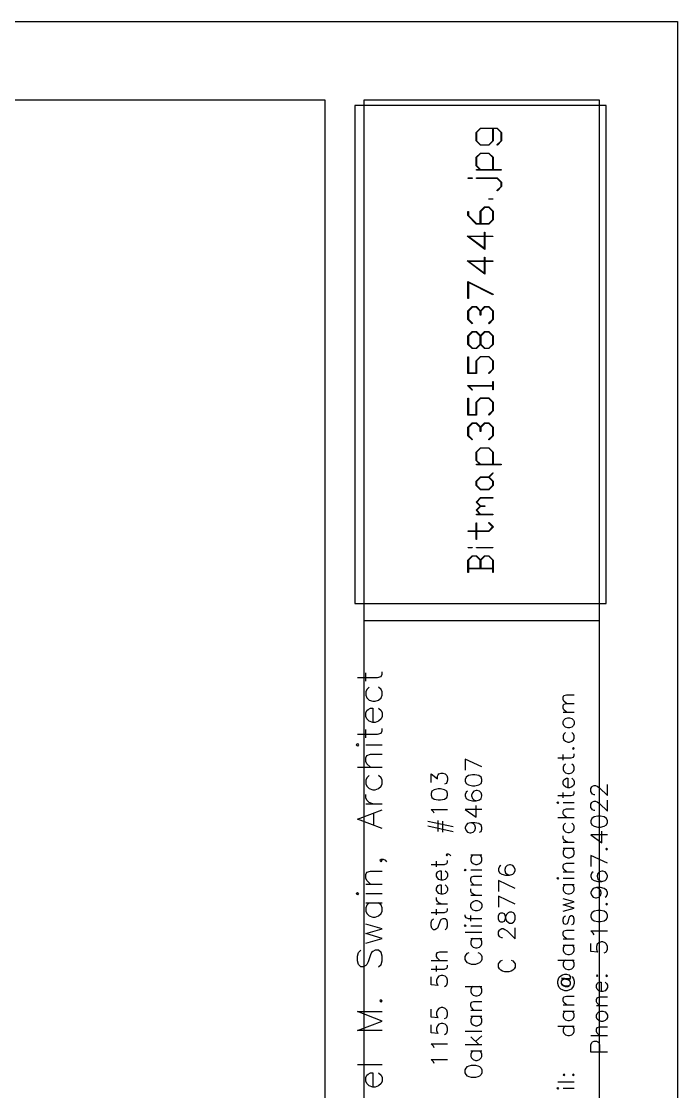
# Model space of a CAD drawing. Extents: x -97.3 to -8.2, y -85.6 to -26.1.
# Drawn here: x -18.53 to -8.16, y -43.04 to -26.12 of the extents above; entities that cross this region are included whole.
import ezdxf

# ---------------------------------------------------------------- set-up
doc = ezdxf.new("R2010")
doc.units = 0
doc.layers.add('NONE', color=18, linetype='CONTINUOUS')

msp = doc.modelspace()

# ---------------------------------------------------------------- linework, layer by layer
at = {"layer": 'NONE'}
for points in [[(-97.313, -26.124), (-8.161, -26.124), (-8.161, -85.559), (-97.313, -85.559)], [(-94.836, -27.363), (-13.733, -27.363), (-13.733, -84.321), (-94.836, -84.321)], [(-13.113, -27.363), (-9.399, -27.363), (-9.399, -84.321), (-13.113, -84.321)], [(-9.288, -35.329), (-9.288, -27.453), (-13.26, -27.453), (-13.26, -35.329)], [(-11.01, -27.811), (-10.941, -27.879), (-10.941, -28.014), (-11.008, -28.081), (-11.015, -28.075), (-10.95, -28.011), (-10.95, -27.883), (-11.013, -27.82), (-11.073, -27.82), (-11.073, -28.014), (-11.141, -28.082), (-11.276, -28.082), (-11.344, -28.014), (-11.344, -27.879), (-11.275, -27.811)], [(-11.081, -27.82), (-11.272, -27.82), (-11.335, -27.883), (-11.335, -28.011), (-11.272, -28.074), (-11.144, -28.074), (-11.081, -28.011)], [(-11.141, -28.205), (-11.073, -28.273), (-11.073, -28.467), (-10.946, -28.467), (-10.946, -28.476), (-11.339, -28.476), (-11.339, -28.467), (-11.284, -28.467), (-11.344, -28.408), (-11.344, -28.273), (-11.276, -28.205)], [(-11.144, -28.214), (-11.272, -28.214), (-11.335, -28.277), (-11.335, -28.405), (-11.272, -28.467), (-11.081, -28.467), (-11.081, -28.277)], [(-11.405, -28.599), (-11.405, -28.608), (-11.471, -28.608), (-11.471, -28.599)], [(-11.01, -28.599), (-10.941, -28.667), (-10.941, -28.736), (-11.008, -28.803), (-11.015, -28.797), (-10.95, -28.733), (-10.95, -28.671), (-11.013, -28.608), (-11.339, -28.608), (-11.339, -28.599)], [(-11.077, -28.927), (-11.077, -28.936), (-11.143, -28.936), (-11.143, -28.927)], [(-11.141, -29.058), (-11.073, -29.127), (-11.073, -29.261), (-11.141, -29.329), (-11.341, -29.329), (-11.475, -29.195), (-11.475, -29.129), (-11.466, -29.129), (-11.466, -29.192), (-11.338, -29.321), (-11.278, -29.321), (-11.278, -29.127), (-11.21, -29.058)], [(-11.144, -29.067), (-11.207, -29.067), (-11.269, -29.13), (-11.269, -29.321), (-11.144, -29.321), (-11.081, -29.258), (-11.081, -29.13)], [(-11.204, -29.457), (-11.204, -29.518), (-11.077, -29.518), (-11.077, -29.527), (-11.204, -29.527), (-11.204, -29.728), (-11.484, -29.518), (-11.212, -29.518), (-11.212, -29.457)], [(-11.212, -29.527), (-11.457, -29.527), (-11.212, -29.71)], [(-11.204, -29.85), (-11.204, -29.912), (-11.077, -29.912), (-11.077, -29.92), (-11.204, -29.92), (-11.204, -30.122), (-11.484, -29.912), (-11.212, -29.912), (-11.212, -29.85)], [(-11.212, -29.92), (-11.457, -29.92), (-11.212, -30.104)], [(-11.475, -30.237), (-11.075, -30.437), (-11.079, -30.445), (-11.466, -30.251), (-11.466, -30.507), (-11.475, -30.507)], [(-11.141, -30.634), (-11.073, -30.702), (-11.073, -30.836), (-11.139, -30.904), (-11.146, -30.897), (-11.081, -30.833), (-11.081, -30.705), (-11.144, -30.642), (-11.207, -30.642), (-11.269, -30.705), (-11.269, -30.769), (-11.278, -30.769), (-11.278, -30.705), (-11.341, -30.642), (-11.403, -30.642), (-11.466, -30.705), (-11.466, -30.833), (-11.402, -30.897), (-11.408, -30.904), (-11.475, -30.836), (-11.475, -30.702), (-11.407, -30.634), (-11.338, -30.634), (-11.274, -30.698), (-11.21, -30.634)], [(-11.141, -31.027), (-11.073, -31.096), (-11.073, -31.23), (-11.141, -31.298), (-11.21, -31.298), (-11.274, -31.235), (-11.338, -31.298), (-11.407, -31.298), (-11.475, -31.23), (-11.475, -31.096), (-11.407, -31.027), (-11.338, -31.027), (-11.274, -31.091), (-11.21, -31.027)], [(-11.341, -31.036), (-11.403, -31.036), (-11.466, -31.099), (-11.466, -31.227), (-11.403, -31.29), (-11.341, -31.29), (-11.278, -31.227), (-11.278, -31.099)], [(-11.144, -31.036), (-11.207, -31.036), (-11.269, -31.099), (-11.269, -31.227), (-11.207, -31.29), (-11.144, -31.29), (-11.081, -31.227), (-11.081, -31.099)], [(-11.141, -31.421), (-11.073, -31.489), (-11.073, -31.624), (-11.139, -31.691), (-11.146, -31.685), (-11.081, -31.621), (-11.081, -31.493), (-11.144, -31.43), (-11.272, -31.43), (-11.335, -31.493), (-11.335, -31.692), (-11.475, -31.692), (-11.475, -31.426), (-11.466, -31.426), (-11.466, -31.683), (-11.344, -31.683), (-11.344, -31.489), (-11.276, -31.421)], [(-11.073, -31.819), (-11.073, -31.951), (-11.081, -31.951), (-11.081, -31.889), (-11.46, -31.889), (-11.402, -31.947), (-11.408, -31.954), (-11.475, -31.887), (-11.475, -31.881), (-11.081, -31.881), (-11.081, -31.819)], [(-11.141, -32.078), (-11.073, -32.146), (-11.073, -32.28), (-11.139, -32.348), (-11.146, -32.341), (-11.081, -32.277), (-11.081, -32.149), (-11.144, -32.086), (-11.272, -32.086), (-11.335, -32.149), (-11.335, -32.349), (-11.475, -32.349), (-11.475, -32.082), (-11.466, -32.082), (-11.466, -32.34), (-11.344, -32.34), (-11.344, -32.146), (-11.276, -32.078)], [(-11.141, -32.471), (-11.073, -32.54), (-11.073, -32.674), (-11.139, -32.741), (-11.146, -32.735), (-11.081, -32.671), (-11.081, -32.543), (-11.144, -32.48), (-11.207, -32.48), (-11.269, -32.543), (-11.269, -32.607), (-11.278, -32.607), (-11.278, -32.543), (-11.341, -32.48), (-11.403, -32.48), (-11.466, -32.543), (-11.466, -32.671), (-11.402, -32.735), (-11.408, -32.741), (-11.475, -32.674), (-11.475, -32.54), (-11.407, -32.471), (-11.338, -32.471), (-11.274, -32.535), (-11.21, -32.471)], [(-11.141, -32.865), (-11.073, -32.933), (-11.073, -33.127), (-10.946, -33.127), (-10.946, -33.136), (-11.339, -33.136), (-11.339, -33.127), (-11.284, -33.127), (-11.344, -33.068), (-11.344, -32.933), (-11.276, -32.865)], [(-11.144, -32.874), (-11.272, -32.874), (-11.335, -32.937), (-11.335, -33.065), (-11.272, -33.127), (-11.081, -33.127), (-11.081, -32.937)], [(-11.08, -33.26), (-11.074, -33.267), (-11.137, -33.329), (-11.073, -33.393), (-11.073, -33.462), (-11.141, -33.53), (-11.276, -33.53), (-11.344, -33.462), (-11.344, -33.393), (-11.276, -33.325), (-11.144, -33.325)], [(-11.144, -33.333), (-11.272, -33.333), (-11.335, -33.396), (-11.335, -33.459), (-11.272, -33.521), (-11.144, -33.521), (-11.081, -33.459), (-11.081, -33.396)], [(-11.077, -33.653), (-11.077, -33.662), (-11.272, -33.662), (-11.333, -33.723), (-11.272, -33.784), (-11.208, -33.784), (-11.208, -33.793), (-11.272, -33.793), (-11.333, -33.854), (-11.272, -33.915), (-11.077, -33.915), (-11.077, -33.924), (-11.339, -33.924), (-11.339, -33.915), (-11.284, -33.915), (-11.345, -33.854), (-11.28, -33.788), (-11.345, -33.723), (-11.275, -33.653)], [(-11.139, -34.048), (-11.071, -34.117), (-11.141, -34.187), (-11.335, -34.187), (-11.335, -34.313), (-11.344, -34.313), (-11.344, -34.187), (-11.471, -34.187), (-11.471, -34.178), (-11.344, -34.178), (-11.344, -34.051), (-11.335, -34.051), (-11.335, -34.178), (-11.144, -34.178), (-11.083, -34.117), (-11.146, -34.054)], [(-11.405, -34.44), (-11.405, -34.449), (-11.471, -34.449), (-11.471, -34.44)], [(-11.077, -34.44), (-11.077, -34.449), (-11.339, -34.449), (-11.339, -34.44)], [(-11.141, -34.571), (-11.073, -34.64), (-11.073, -34.838), (-11.081, -34.838), (-11.081, -34.777), (-11.466, -34.777), (-11.466, -34.838), (-11.475, -34.838), (-11.475, -34.64), (-11.407, -34.571), (-11.338, -34.571), (-11.274, -34.636), (-11.21, -34.571)], [(-11.341, -34.58), (-11.403, -34.58), (-11.466, -34.643), (-11.466, -34.768), (-11.278, -34.768), (-11.278, -34.643)], [(-11.144, -34.58), (-11.207, -34.58), (-11.269, -34.643), (-11.269, -34.768), (-11.081, -34.768), (-11.081, -34.643)], [(-9.831, -37.282), (-9.868, -37.294), (-9.893, -37.294), (-9.931, -37.282), (-9.955, -37.257), (-9.968, -37.232), (-9.968, -37.195), (-9.955, -37.17), (-9.931, -37.145), (-9.893, -37.133), (-9.868, -37.133), (-9.831, -37.145), (-9.806, -37.17), (-9.794, -37.195), (-9.794, -37.232), (-9.806, -37.257)], [(-13.238, -37.562), (-13.219, -37.543), (-13.2, -37.562), (-13.219, -37.581)], [(-9.794, -37.618), (-9.806, -37.605), (-9.819, -37.618), (-9.806, -37.63)], [(-11.253, -38.109), (-11.265, -38.072), (-11.303, -38.047), (-11.365, -38.035), (-11.402, -38.035), (-11.464, -38.047), (-11.502, -38.072), (-11.514, -38.109), (-11.514, -38.134), (-11.502, -38.171), (-11.464, -38.196), (-11.402, -38.209), (-11.365, -38.209), (-11.303, -38.196), (-11.265, -38.171), (-11.253, -38.134)], [(-11.794, -38.333), (-11.807, -38.296), (-11.844, -38.271), (-11.906, -38.258), (-11.944, -38.258), (-12.006, -38.271), (-12.043, -38.296), (-12.056, -38.333), (-12.056, -38.358), (-12.043, -38.395), (-12.006, -38.42), (-11.944, -38.433), (-11.906, -38.433), (-11.844, -38.42), (-11.807, -38.395), (-11.794, -38.358)], [(-10.067, -38.476), (-10.055, -38.464), (-10.043, -38.476), (-10.055, -38.489)], [(-9.268, -38.762), (-9.281, -38.725), (-9.318, -38.7), (-9.38, -38.688), (-9.418, -38.688), (-9.48, -38.7), (-9.517, -38.725), (-9.53, -38.762), (-9.53, -38.787), (-9.517, -38.824), (-9.48, -38.849), (-9.418, -38.862), (-9.38, -38.862), (-9.318, -38.849), (-9.281, -38.824), (-9.268, -38.787)], [(-9.268, -39.21), (-9.281, -39.197), (-9.293, -39.21), (-9.281, -39.222)], [(-11.527, -39.54), (-11.514, -39.527), (-11.502, -39.54), (-11.514, -39.552)], [(-10.067, -39.67), (-10.055, -39.658), (-10.043, -39.67), (-10.055, -39.683)], [(-13.238, -39.913), (-13.219, -39.894), (-13.2, -39.913), (-13.219, -39.931)], [(-11.29, -40.174), (-11.328, -40.186), (-11.352, -40.186), (-11.39, -40.174), (-11.415, -40.149), (-11.427, -40.124), (-11.427, -40.087), (-11.415, -40.062), (-11.39, -40.037), (-11.352, -40.025), (-11.328, -40.025), (-11.29, -40.037), (-11.265, -40.062), (-11.253, -40.087), (-11.253, -40.124), (-11.265, -40.149)], [(-9.268, -40.081), (-9.281, -40.068), (-9.293, -40.081), (-9.281, -40.093)], [(-10.728, -40.317), (-10.728, -40.267), (-10.74, -40.23), (-10.752, -40.217), (-10.777, -40.205), (-10.815, -40.205), (-10.839, -40.217), (-10.864, -40.242), (-10.877, -40.28), (-10.889, -40.329), (-10.902, -40.354), (-10.927, -40.367), (-10.951, -40.367), (-10.976, -40.354), (-10.989, -40.317), (-10.989, -40.267), (-10.976, -40.23), (-10.951, -40.217), (-10.927, -40.217), (-10.902, -40.23), (-10.889, -40.255), (-10.877, -40.304), (-10.864, -40.342), (-10.839, -40.367), (-10.815, -40.379), (-10.777, -40.379), (-10.752, -40.367), (-10.74, -40.354)], [(-9.268, -40.255), (-9.281, -40.217), (-9.318, -40.193), (-9.38, -40.18), (-9.418, -40.18), (-9.48, -40.193), (-9.517, -40.217), (-9.53, -40.255), (-9.53, -40.28), (-9.517, -40.317), (-9.48, -40.342), (-9.418, -40.354), (-9.38, -40.354), (-9.318, -40.342), (-9.281, -40.317), (-9.268, -40.28)], [(-11.527, -40.423), (-11.514, -40.41), (-11.502, -40.423), (-11.514, -40.435)], [(-9.418, -41.212), (-9.43, -41.2), (-9.442, -41.212), (-9.43, -41.225)], [(-9.268, -41.212), (-9.281, -41.2), (-9.293, -41.212), (-9.281, -41.225)], [(-12.827, -41.61), (-12.846, -41.592), (-12.865, -41.61), (-12.846, -41.629)], [(-9.306, -41.921), (-9.343, -41.934), (-9.368, -41.934), (-9.405, -41.921), (-9.43, -41.897), (-9.442, -41.872), (-9.442, -41.834), (-9.43, -41.81), (-9.405, -41.785), (-9.368, -41.772), (-9.343, -41.772), (-9.306, -41.785), (-9.281, -41.81), (-9.268, -41.834), (-9.268, -41.872), (-9.281, -41.897)], [(-11.253, -42.749), (-11.265, -42.773), (-11.29, -42.798), (-11.315, -42.811), (-11.352, -42.823), (-11.415, -42.823), (-11.452, -42.811), (-11.477, -42.798), (-11.502, -42.773), (-11.514, -42.749), (-11.514, -42.699), (-11.502, -42.674), (-11.477, -42.649), (-11.452, -42.637), (-11.415, -42.624), (-11.352, -42.624), (-11.315, -42.637), (-11.29, -42.649), (-11.265, -42.674), (-11.253, -42.699)], [(-9.943, -42.78), (-9.955, -42.767), (-9.968, -42.78), (-9.955, -42.792)], [(-9.794, -42.78), (-9.806, -42.767), (-9.819, -42.78), (-9.806, -42.792)], [(-10.067, -42.991), (-10.055, -42.979), (-10.043, -42.991), (-10.055, -43.004)]]:
    msp.add_lwpolyline(points, close=True, dxfattribs=at)
for points in [[(-9.399, -35.602), (-13.113, -35.602)], [(-13.219, -36.499), (-12.902, -36.499), (-12.846, -36.48), (-12.827, -36.443), (-12.827, -36.405)], [(-13.088, -36.555), (-13.088, -36.424)], [(-13.032, -36.648), (-13.07, -36.685), (-13.088, -36.722), (-13.088, -36.778), (-13.07, -36.816), (-13.032, -36.853), (-12.976, -36.872), (-12.939, -36.872), (-12.883, -36.853), (-12.846, -36.816), (-12.827, -36.778), (-12.827, -36.722), (-12.846, -36.685), (-12.883, -36.648)], [(-9.918, -36.909), (-9.955, -36.872), (-9.968, -36.847), (-9.968, -36.809), (-9.955, -36.784), (-9.918, -36.772), (-9.794, -36.772)], [(-12.883, -36.984), (-12.846, -37.021), (-12.827, -37.058), (-12.827, -37.114), (-12.846, -37.152), (-12.883, -37.189), (-12.939, -37.208), (-12.976, -37.208), (-13.032, -37.189), (-13.07, -37.152), (-13.088, -37.114), (-13.088, -37.058), (-13.07, -37.021), (-13.051, -37.002), (-13.014, -36.984), (-12.976, -36.984), (-12.976, -37.208)], [(-9.918, -37.046), (-9.955, -37.008), (-9.968, -36.984), (-9.968, -36.946), (-9.955, -36.921), (-9.918, -36.909), (-9.794, -36.909)], [(-9.968, -37.046), (-9.794, -37.046)], [(-13.219, -37.394), (-12.902, -37.394), (-12.846, -37.375), (-12.827, -37.338), (-12.827, -37.301)], [(-13.088, -37.45), (-13.088, -37.319)], [(-9.931, -37.369), (-9.955, -37.394), (-9.968, -37.419), (-9.968, -37.456), (-9.955, -37.481), (-9.931, -37.506), (-9.893, -37.518), (-9.868, -37.518), (-9.831, -37.506), (-9.806, -37.481), (-9.794, -37.456), (-9.794, -37.419), (-9.806, -37.394), (-9.831, -37.369)], [(-13.088, -37.562), (-12.827, -37.562)], [(-13.014, -37.916), (-13.07, -37.861), (-13.088, -37.823), (-13.088, -37.767), (-13.07, -37.73), (-13.014, -37.711), (-12.827, -37.711)], [(-10.055, -37.767), (-9.844, -37.767), (-9.806, -37.755), (-9.794, -37.73), (-9.794, -37.705)], [(-9.968, -37.804), (-9.968, -37.717)], [(-11.253, -37.91), (-11.514, -37.786), (-11.514, -37.96)], [(-9.931, -37.867), (-9.955, -37.891), (-9.968, -37.916), (-9.968, -37.954), (-9.955, -37.979), (-9.931, -38.003), (-9.893, -38.016), (-9.868, -38.016), (-9.831, -38.003), (-9.806, -37.979), (-9.794, -37.954), (-9.794, -37.916), (-9.806, -37.891), (-9.831, -37.867)], [(-13.219, -37.916), (-12.827, -37.916)], [(-13.032, -38.047), (-13.07, -38.084), (-13.088, -38.122), (-13.088, -38.178), (-13.07, -38.215), (-13.032, -38.252), (-12.976, -38.271), (-12.939, -38.271), (-12.883, -38.252), (-12.846, -38.215), (-12.827, -38.178), (-12.827, -38.122), (-12.846, -38.084), (-12.883, -38.047)], [(-12.056, -38.159), (-12.056, -38.022), (-11.956, -38.097), (-11.956, -38.059), (-11.944, -38.035), (-11.931, -38.022), (-11.894, -38.01), (-11.869, -38.01), (-11.832, -38.022), (-11.807, -38.047), (-11.794, -38.084), (-11.794, -38.122), (-11.807, -38.159), (-11.819, -38.171), (-11.844, -38.184)], [(-9.831, -38.091), (-9.806, -38.115), (-9.794, -38.14), (-9.794, -38.178), (-9.806, -38.202), (-9.831, -38.227), (-9.868, -38.24), (-9.893, -38.24), (-9.931, -38.227), (-9.955, -38.202), (-9.968, -38.178), (-9.968, -38.14), (-9.955, -38.115), (-9.943, -38.103), (-9.918, -38.091), (-9.893, -38.091), (-9.893, -38.24)], [(-9.467, -38.352), (-9.48, -38.352), (-9.505, -38.339), (-9.517, -38.327), (-9.53, -38.302), (-9.53, -38.252), (-9.517, -38.227), (-9.505, -38.215), (-9.48, -38.202), (-9.455, -38.202), (-9.43, -38.215), (-9.393, -38.24), (-9.268, -38.364), (-9.268, -38.19)], [(-12.976, -38.495), (-13.032, -38.476), (-13.07, -38.439), (-13.088, -38.402), (-13.088, -38.346)], [(-11.477, -38.296), (-11.502, -38.308), (-11.514, -38.345), (-11.514, -38.37), (-11.502, -38.408), (-11.464, -38.433), (-11.402, -38.445), (-11.34, -38.445), (-11.29, -38.433), (-11.265, -38.408), (-11.253, -38.37), (-11.253, -38.358), (-11.265, -38.321), (-11.29, -38.296), (-11.328, -38.283), (-11.34, -38.283), (-11.377, -38.296), (-11.402, -38.321), (-11.415, -38.358), (-11.415, -38.37), (-11.402, -38.408), (-11.377, -38.433), (-11.34, -38.445)], [(-10.055, -38.364), (-9.844, -38.364), (-9.806, -38.352), (-9.794, -38.327), (-9.794, -38.302)], [(-9.968, -38.401), (-9.968, -38.314)], [(-13.088, -38.495), (-12.827, -38.495)], [(-11.253, -38.582), (-11.514, -38.582), (-11.34, -38.706), (-11.34, -38.52)], [(-9.968, -38.476), (-9.794, -38.476)], [(-9.918, -38.712), (-9.955, -38.675), (-9.968, -38.65), (-9.968, -38.613), (-9.955, -38.588), (-9.918, -38.576), (-9.794, -38.576)], [(-9.467, -38.6), (-9.48, -38.6), (-9.505, -38.588), (-9.517, -38.576), (-9.53, -38.551), (-9.53, -38.501), (-9.517, -38.476), (-9.505, -38.464), (-9.48, -38.451), (-9.455, -38.451), (-9.43, -38.464), (-9.393, -38.489), (-9.268, -38.613), (-9.268, -38.439)], [(-12.827, -38.887), (-13.219, -38.737), (-12.827, -38.588)], [(-12.958, -38.831), (-12.958, -38.644)], [(-12.006, -38.644), (-12.018, -38.619), (-12.056, -38.582), (-11.794, -38.582)], [(-10.055, -38.712), (-9.794, -38.712)], [(-12.105, -38.768), (-11.707, -38.855)], [(-12.105, -38.843), (-11.707, -38.93)], [(-11.944, -38.93), (-11.944, -38.756)], [(-11.869, -38.943), (-11.869, -38.768)], [(-11.29, -38.943), (-11.265, -38.93), (-11.253, -38.893), (-11.253, -38.868), (-11.265, -38.831), (-11.303, -38.806), (-11.365, -38.793), (-11.427, -38.793), (-11.477, -38.806), (-11.502, -38.831), (-11.514, -38.868), (-11.514, -38.88), (-11.502, -38.918), (-11.477, -38.943), (-11.44, -38.955), (-11.427, -38.955), (-11.39, -38.943), (-11.365, -38.918), (-11.352, -38.88), (-11.352, -38.868), (-11.365, -38.831), (-11.39, -38.806), (-11.427, -38.793)], [(-9.931, -38.799), (-9.955, -38.824), (-9.968, -38.849), (-9.968, -38.887), (-9.955, -38.911), (-9.931, -38.936), (-9.893, -38.949), (-9.868, -38.949), (-9.831, -38.936), (-9.806, -38.911), (-9.794, -38.887), (-9.794, -38.849), (-9.806, -38.824), (-9.831, -38.799)], [(-9.893, -39.098), (-9.931, -39.086), (-9.955, -39.061), (-9.968, -39.036), (-9.968, -38.998)], [(-9.268, -38.986), (-9.53, -38.986), (-9.355, -39.11), (-9.355, -38.924)], [(-9.968, -39.098), (-9.794, -39.098)], [(-9.931, -39.197), (-9.955, -39.222), (-9.968, -39.247), (-9.968, -39.285), (-9.955, -39.309), (-9.931, -39.334), (-9.893, -39.347), (-9.868, -39.347), (-9.831, -39.334), (-9.806, -39.309), (-9.794, -39.285), (-9.794, -39.247), (-9.806, -39.222), (-9.831, -39.197)], [(-9.968, -39.197), (-9.794, -39.197)], [(-12.753, -39.409), (-12.771, -39.39), (-12.809, -39.372), (-12.846, -39.372), (-12.865, -39.39), (-12.846, -39.409), (-12.827, -39.39), (-12.846, -39.372)], [(-12.056, -39.452), (-11.844, -39.452), (-11.807, -39.44), (-11.794, -39.415), (-11.794, -39.39)], [(-11.968, -39.49), (-11.968, -39.403)], [(-11.745, -39.316), (-11.757, -39.303), (-11.782, -39.291), (-11.807, -39.291), (-11.819, -39.303), (-11.807, -39.316), (-11.794, -39.303), (-11.807, -39.291)], [(-11.39, -39.303), (-11.415, -39.328), (-11.427, -39.353), (-11.427, -39.39), (-11.415, -39.415), (-11.39, -39.44), (-11.352, -39.452), (-11.328, -39.452), (-11.29, -39.44), (-11.265, -39.415), (-11.253, -39.39), (-11.253, -39.353), (-11.265, -39.328), (-11.29, -39.303)], [(-11.427, -39.303), (-11.253, -39.303)], [(-9.268, -39.434), (-9.53, -39.309), (-9.53, -39.484)], [(-13.014, -39.763), (-13.07, -39.707), (-13.088, -39.67), (-13.088, -39.614), (-13.07, -39.577), (-13.014, -39.558), (-12.827, -39.558)], [(-11.832, -39.552), (-11.807, -39.577), (-11.794, -39.602), (-11.794, -39.639), (-11.807, -39.664), (-11.832, -39.689), (-11.869, -39.701), (-11.894, -39.701), (-11.931, -39.689), (-11.956, -39.664), (-11.968, -39.639), (-11.968, -39.602), (-11.956, -39.577), (-11.944, -39.564), (-11.919, -39.552), (-11.894, -39.552), (-11.894, -39.701)], [(-11.427, -39.54), (-11.253, -39.54)], [(-10.951, -39.471), (-10.976, -39.484), (-10.989, -39.521), (-10.989, -39.546), (-10.976, -39.583), (-10.939, -39.608), (-10.877, -39.62), (-10.815, -39.62), (-10.765, -39.608), (-10.74, -39.583), (-10.728, -39.546), (-10.728, -39.533), (-10.74, -39.496), (-10.765, -39.471), (-10.802, -39.459), (-10.815, -39.459), (-10.852, -39.471), (-10.877, -39.496), (-10.889, -39.533), (-10.889, -39.546), (-10.877, -39.583), (-10.852, -39.608), (-10.815, -39.62)], [(-9.918, -39.571), (-9.955, -39.533), (-9.968, -39.508), (-9.968, -39.471), (-9.955, -39.446), (-9.918, -39.434), (-9.794, -39.434)], [(-9.968, -39.571), (-9.794, -39.571)], [(-9.492, -39.571), (-9.517, -39.583), (-9.53, -39.62), (-9.53, -39.645), (-9.517, -39.683), (-9.48, -39.707), (-9.418, -39.72), (-9.355, -39.72), (-9.306, -39.707), (-9.281, -39.683), (-9.268, -39.645), (-9.268, -39.633), (-9.281, -39.596), (-9.306, -39.571), (-9.343, -39.558), (-9.355, -39.558), (-9.393, -39.571), (-9.418, -39.596), (-9.43, -39.633), (-9.43, -39.645), (-9.418, -39.683), (-9.393, -39.707), (-9.355, -39.72)], [(-11.377, -39.776), (-11.415, -39.739), (-11.427, -39.714), (-11.427, -39.676), (-11.415, -39.651), (-11.377, -39.639), (-11.253, -39.639)], [(-10.728, -39.832), (-10.989, -39.707), (-10.989, -39.882)], [(-9.968, -39.67), (-9.794, -39.67)], [(-13.088, -39.763), (-12.827, -39.763)], [(-13.088, -39.913), (-12.827, -39.913)], [(-11.832, -39.776), (-11.807, -39.801), (-11.794, -39.826), (-11.794, -39.863), (-11.807, -39.888), (-11.832, -39.913), (-11.869, -39.925), (-11.894, -39.925), (-11.931, -39.913), (-11.956, -39.888), (-11.968, -39.863), (-11.968, -39.826), (-11.956, -39.801), (-11.944, -39.788), (-11.919, -39.776), (-11.894, -39.776), (-11.894, -39.925)], [(-11.427, -39.776), (-11.253, -39.776)], [(-11.352, -39.938), (-11.39, -39.925), (-11.415, -39.9), (-11.427, -39.875), (-11.427, -39.838)], [(-9.931, -39.77), (-9.955, -39.795), (-9.968, -39.819), (-9.968, -39.857), (-9.955, -39.882), (-9.931, -39.906), (-9.893, -39.919), (-9.868, -39.919), (-9.831, -39.906), (-9.806, -39.882), (-9.794, -39.857), (-9.794, -39.819), (-9.806, -39.795), (-9.831, -39.77)], [(-9.968, -39.77), (-9.794, -39.77)], [(-9.306, -39.969), (-9.281, -39.956), (-9.268, -39.919), (-9.268, -39.894), (-9.281, -39.857), (-9.318, -39.832), (-9.38, -39.819), (-9.442, -39.819), (-9.492, -39.832), (-9.517, -39.857), (-9.53, -39.894), (-9.53, -39.906), (-9.517, -39.944), (-9.492, -39.969), (-9.455, -39.981), (-9.442, -39.981), (-9.405, -39.969), (-9.38, -39.944), (-9.368, -39.906), (-9.368, -39.894), (-9.38, -39.857), (-9.405, -39.832), (-9.442, -39.819)], [(-13.032, -40.062), (-13.07, -40.099), (-13.088, -40.137), (-13.088, -40.193), (-13.07, -40.23), (-13.032, -40.267), (-12.976, -40.286), (-12.939, -40.286), (-12.883, -40.267), (-12.846, -40.23), (-12.827, -40.193), (-12.827, -40.137), (-12.846, -40.099), (-12.883, -40.062)], [(-13.088, -40.062), (-12.827, -40.062)], [(-11.894, -40.074), (-11.931, -40.062), (-11.956, -40.037), (-11.968, -40.012), (-11.968, -39.975)], [(-11.968, -40.074), (-11.794, -40.074)], [(-11.427, -39.938), (-11.253, -39.938)], [(-10.728, -40.081), (-10.989, -39.956), (-10.989, -40.13)], [(-9.968, -40.193), (-9.794, -40.143), (-9.968, -40.093), (-9.794, -40.043), (-9.968, -39.994)], [(-12.056, -40.211), (-11.844, -40.211), (-11.807, -40.199), (-11.794, -40.174), (-11.794, -40.149)], [(-11.968, -40.249), (-11.968, -40.161)], [(-11.253, -40.311), (-11.464, -40.311), (-11.502, -40.298), (-11.514, -40.273), (-11.514, -40.249)], [(-11.427, -40.348), (-11.427, -40.261)], [(-9.831, -40.404), (-9.806, -40.392), (-9.794, -40.354), (-9.794, -40.317), (-9.806, -40.28), (-9.831, -40.267), (-9.844, -40.267), (-9.868, -40.28), (-9.881, -40.304), (-9.893, -40.367), (-9.906, -40.392), (-9.931, -40.404), (-9.955, -40.392), (-9.968, -40.354), (-9.968, -40.317), (-9.955, -40.28), (-9.931, -40.267)], [(-13.088, -40.696), (-12.827, -40.622), (-13.088, -40.547), (-12.827, -40.472), (-13.088, -40.398)], [(-11.832, -40.485), (-11.807, -40.46), (-11.794, -40.423), (-11.794, -40.373), (-11.807, -40.336), (-11.832, -40.311), (-11.869, -40.311), (-11.894, -40.323), (-11.906, -40.336), (-11.919, -40.36), (-11.944, -40.435), (-11.956, -40.46), (-11.968, -40.472), (-11.993, -40.485), (-12.018, -40.485), (-12.043, -40.46), (-12.056, -40.423), (-12.056, -40.373), (-12.043, -40.336), (-12.018, -40.311)], [(-11.427, -40.423), (-11.253, -40.423)], [(-11.514, -40.522), (-11.253, -40.522)], [(-10.927, -40.615), (-10.939, -40.615), (-10.964, -40.603), (-10.976, -40.591), (-10.989, -40.566), (-10.989, -40.516), (-10.976, -40.491), (-10.964, -40.479), (-10.939, -40.466), (-10.914, -40.466), (-10.889, -40.479), (-10.852, -40.504), (-10.728, -40.628), (-10.728, -40.454)], [(-9.918, -40.628), (-9.955, -40.591), (-9.968, -40.566), (-9.968, -40.528), (-9.955, -40.504), (-9.918, -40.491), (-9.794, -40.491)], [(-9.48, -40.566), (-9.492, -40.541), (-9.53, -40.504), (-9.268, -40.504)], [(-11.39, -40.622), (-11.415, -40.647), (-11.427, -40.671), (-11.427, -40.709), (-11.415, -40.734), (-11.39, -40.758), (-11.352, -40.771), (-11.328, -40.771), (-11.29, -40.758), (-11.265, -40.734), (-11.253, -40.709), (-11.253, -40.671), (-11.265, -40.647), (-11.29, -40.622)], [(-11.427, -40.622), (-11.253, -40.622)], [(-9.968, -40.628), (-9.794, -40.628)], [(-9.931, -40.727), (-9.955, -40.752), (-9.968, -40.777), (-9.968, -40.814), (-9.955, -40.839), (-9.931, -40.864), (-9.893, -40.877), (-9.868, -40.877), (-9.831, -40.864), (-9.806, -40.839), (-9.794, -40.814), (-9.794, -40.777), (-9.806, -40.752), (-9.831, -40.727)], [(-9.968, -40.727), (-9.794, -40.727)], [(-9.318, -40.852), (-9.293, -40.839), (-9.281, -40.827), (-9.268, -40.79), (-9.268, -40.752), (-9.281, -40.715), (-9.306, -40.69), (-9.343, -40.678), (-9.368, -40.678), (-9.405, -40.69), (-9.43, -40.715), (-9.442, -40.752), (-9.442, -40.79), (-9.43, -40.827), (-9.418, -40.839), (-9.53, -40.827), (-9.53, -40.703)], [(-12.883, -41.069), (-12.846, -41.032), (-12.827, -40.976), (-12.827, -40.901), (-12.846, -40.846), (-12.883, -40.808), (-12.939, -40.808), (-12.976, -40.827), (-12.995, -40.846), (-13.014, -40.883), (-13.051, -40.995), (-13.07, -41.032), (-13.088, -41.051), (-13.126, -41.069), (-13.163, -41.069), (-13.2, -41.032), (-13.219, -40.976), (-13.219, -40.901), (-13.2, -40.846), (-13.163, -40.808)], [(-11.919, -40.97), (-11.956, -40.933), (-11.968, -40.908), (-11.968, -40.87), (-11.956, -40.846), (-11.919, -40.833), (-11.794, -40.833)], [(-11.315, -40.846), (-11.29, -40.858), (-11.265, -40.883), (-11.253, -40.908), (-11.253, -40.957), (-11.265, -40.982), (-11.29, -41.007), (-11.315, -41.02), (-11.352, -41.032), (-11.415, -41.032), (-11.452, -41.02), (-11.477, -41.007), (-11.502, -40.982), (-11.514, -40.957), (-11.514, -40.908), (-11.502, -40.883), (-11.477, -40.858), (-11.452, -40.846)], [(-12.056, -40.97), (-11.794, -40.97)], [(-12.056, -41.107), (-11.844, -41.107), (-11.807, -41.094), (-11.794, -41.069), (-11.794, -41.045)], [(-11.968, -41.144), (-11.968, -41.057)], [(-10.79, -40.964), (-10.765, -40.976), (-10.74, -41.001), (-10.728, -41.026), (-10.728, -41.076), (-10.74, -41.101), (-10.765, -41.125), (-10.79, -41.138), (-10.827, -41.15), (-10.889, -41.15), (-10.927, -41.138), (-10.951, -41.125), (-10.976, -41.101), (-10.989, -41.076), (-10.989, -41.026), (-10.976, -41.001), (-10.951, -40.976), (-10.927, -40.964)], [(-10.055, -40.964), (-9.794, -40.964)], [(-9.931, -40.964), (-9.955, -40.989), (-9.968, -41.013), (-9.968, -41.051), (-9.955, -41.076), (-9.931, -41.101), (-9.893, -41.113), (-9.868, -41.113), (-9.831, -41.101), (-9.806, -41.076), (-9.794, -41.051), (-9.794, -41.013), (-9.806, -40.989), (-9.831, -40.964)], [(-11.844, -41.38), (-11.819, -41.368), (-11.807, -41.356), (-11.794, -41.318), (-11.794, -41.281), (-11.807, -41.244), (-11.832, -41.219), (-11.869, -41.206), (-11.894, -41.206), (-11.931, -41.219), (-11.956, -41.244), (-11.968, -41.281), (-11.968, -41.318), (-11.956, -41.356), (-11.944, -41.368), (-12.056, -41.356), (-12.056, -41.231)], [(-9.831, -41.225), (-9.819, -41.237), (-9.806, -41.262), (-9.794, -41.3), (-9.794, -41.337), (-9.806, -41.374), (-9.819, -41.399), (-9.844, -41.424), (-9.868, -41.436), (-9.906, -41.449), (-9.943, -41.449), (-9.98, -41.436), (-10.005, -41.424), (-10.03, -41.399), (-10.043, -41.374), (-10.055, -41.337), (-10.055, -41.3), (-10.043, -41.262), (-10.03, -41.237), (-10.005, -41.212), (-9.98, -41.2), (-9.943, -41.188), (-9.918, -41.188), (-9.881, -41.2), (-9.856, -41.225), (-9.856, -41.25), (-9.868, -41.262), (-9.893, -41.262), (-9.993, -41.25)], [(-9.856, -41.25), (-9.868, -41.275), (-9.893, -41.275), (-9.993, -41.262)], [(-9.893, -41.275), (-9.868, -41.287), (-9.856, -41.312), (-9.856, -41.349), (-9.868, -41.374), (-9.893, -41.387), (-9.931, -41.387), (-9.968, -41.374), (-9.98, -41.362), (-9.993, -41.337), (-9.993, -41.3), (-9.98, -41.275), (-9.955, -41.262)], [(-11.514, -41.38), (-11.253, -41.38)], [(-11.39, -41.38), (-11.415, -41.405), (-11.427, -41.43), (-11.427, -41.467), (-11.415, -41.492), (-11.39, -41.517), (-11.352, -41.53), (-11.328, -41.53), (-11.29, -41.517), (-11.265, -41.492), (-11.253, -41.467), (-11.253, -41.43), (-11.265, -41.405), (-11.29, -41.38)], [(-9.993, -41.337), (-9.968, -41.362), (-9.931, -41.374), (-9.893, -41.374), (-9.868, -41.362), (-9.856, -41.349)], [(-9.306, -41.312), (-9.281, -41.337), (-9.268, -41.362), (-9.268, -41.399), (-9.281, -41.424), (-9.306, -41.449), (-9.343, -41.461), (-9.368, -41.461), (-9.405, -41.449), (-9.43, -41.424), (-9.442, -41.399), (-9.442, -41.362), (-9.43, -41.337), (-9.418, -41.324), (-9.393, -41.312), (-9.368, -41.312), (-9.368, -41.461)], [(-11.377, -41.754), (-11.415, -41.716), (-11.427, -41.691), (-11.427, -41.654), (-11.415, -41.629), (-11.377, -41.617), (-11.253, -41.617)], [(-9.918, -41.673), (-9.955, -41.635), (-9.968, -41.61), (-9.968, -41.573), (-9.955, -41.548), (-9.918, -41.536), (-9.794, -41.536)], [(-9.393, -41.685), (-9.43, -41.648), (-9.442, -41.623), (-9.442, -41.586), (-9.43, -41.561), (-9.393, -41.548), (-9.268, -41.548)], [(-12.827, -42.077), (-13.219, -42.077), (-12.827, -41.928), (-13.219, -41.778), (-12.827, -41.778)], [(-11.844, -41.89), (-11.819, -41.878), (-11.807, -41.865), (-11.794, -41.828), (-11.794, -41.791), (-11.807, -41.754), (-11.832, -41.729), (-11.869, -41.716), (-11.894, -41.716), (-11.931, -41.729), (-11.956, -41.754), (-11.968, -41.791), (-11.968, -41.828), (-11.956, -41.865), (-11.944, -41.878), (-12.056, -41.865), (-12.056, -41.741)], [(-11.427, -41.754), (-11.253, -41.754)], [(-9.968, -41.673), (-9.794, -41.673)], [(-9.931, -41.772), (-9.955, -41.797), (-9.968, -41.822), (-9.968, -41.859), (-9.955, -41.884), (-9.931, -41.909), (-9.893, -41.921), (-9.868, -41.921), (-9.831, -41.909), (-9.806, -41.884), (-9.794, -41.859), (-9.794, -41.822), (-9.806, -41.797), (-9.831, -41.772)], [(-9.968, -41.772), (-9.794, -41.772)], [(-9.442, -41.685), (-9.268, -41.685)], [(-11.39, -41.853), (-11.415, -41.878), (-11.427, -41.903), (-11.427, -41.94), (-11.415, -41.965), (-11.39, -41.99), (-11.352, -42.002), (-11.328, -42.002), (-11.29, -41.99), (-11.265, -41.965), (-11.253, -41.94), (-11.253, -41.903), (-11.265, -41.878), (-11.29, -41.853)], [(-11.427, -41.853), (-11.253, -41.853)], [(-11.844, -42.139), (-11.819, -42.127), (-11.807, -42.114), (-11.794, -42.077), (-11.794, -42.04), (-11.807, -42.002), (-11.832, -41.977), (-11.869, -41.965), (-11.894, -41.965), (-11.931, -41.977), (-11.956, -42.002), (-11.968, -42.04), (-11.968, -42.077), (-11.956, -42.114), (-11.944, -42.127), (-12.056, -42.114), (-12.056, -41.99)], [(-11.514, -42.089), (-11.253, -42.089)], [(-10.055, -42.009), (-9.794, -42.009)], [(-9.931, -42.009), (-9.955, -42.033), (-9.968, -42.058), (-9.968, -42.096), (-9.955, -42.12), (-9.931, -42.145), (-9.893, -42.158), (-9.868, -42.158), (-9.831, -42.145), (-9.806, -42.12), (-9.794, -42.096), (-9.794, -42.058), (-9.806, -42.033), (-9.831, -42.009)], [(-9.393, -42.158), (-9.43, -42.12), (-9.442, -42.096), (-9.442, -42.058), (-9.43, -42.033), (-9.393, -42.021), (-9.268, -42.021)], [(-12.006, -42.351), (-12.018, -42.326), (-12.056, -42.288), (-11.794, -42.288)], [(-11.427, -42.176), (-11.303, -42.301)], [(-11.352, -42.251), (-11.253, -42.164)], [(-9.53, -42.158), (-9.268, -42.158)], [(-9.268, -42.419), (-9.53, -42.419), (-9.53, -42.307), (-9.517, -42.27), (-9.505, -42.257), (-9.48, -42.245), (-9.442, -42.245), (-9.418, -42.257), (-9.405, -42.27), (-9.393, -42.307), (-9.393, -42.419)], [(-11.514, -42.301), (-11.253, -42.301)], [(-11.39, -42.4), (-11.415, -42.425), (-11.427, -42.45), (-11.427, -42.487), (-11.415, -42.512), (-11.39, -42.537), (-11.352, -42.55), (-11.328, -42.55), (-11.29, -42.537), (-11.265, -42.512), (-11.253, -42.487), (-11.253, -42.45), (-11.265, -42.425), (-11.29, -42.4)], [(-11.427, -42.4), (-11.253, -42.4)], [(-13.219, -42.618), (-12.827, -42.618)], [(-12.006, -42.599), (-12.018, -42.574), (-12.056, -42.537), (-11.794, -42.537)], [(-12.883, -42.748), (-12.846, -42.786), (-12.827, -42.823), (-12.827, -42.879), (-12.846, -42.916), (-12.883, -42.954), (-12.939, -42.972), (-12.976, -42.972), (-13.032, -42.954), (-13.07, -42.916), (-13.088, -42.879), (-13.088, -42.823), (-13.07, -42.786), (-13.051, -42.767), (-13.014, -42.748), (-12.976, -42.748), (-12.976, -42.972)], [(-10.055, -42.892), (-9.794, -42.892)], [(-9.968, -42.991), (-9.794, -42.991)]]:
    msp.add_lwpolyline(points, dxfattribs=at)

doc.saveas('drawing.dxf')
